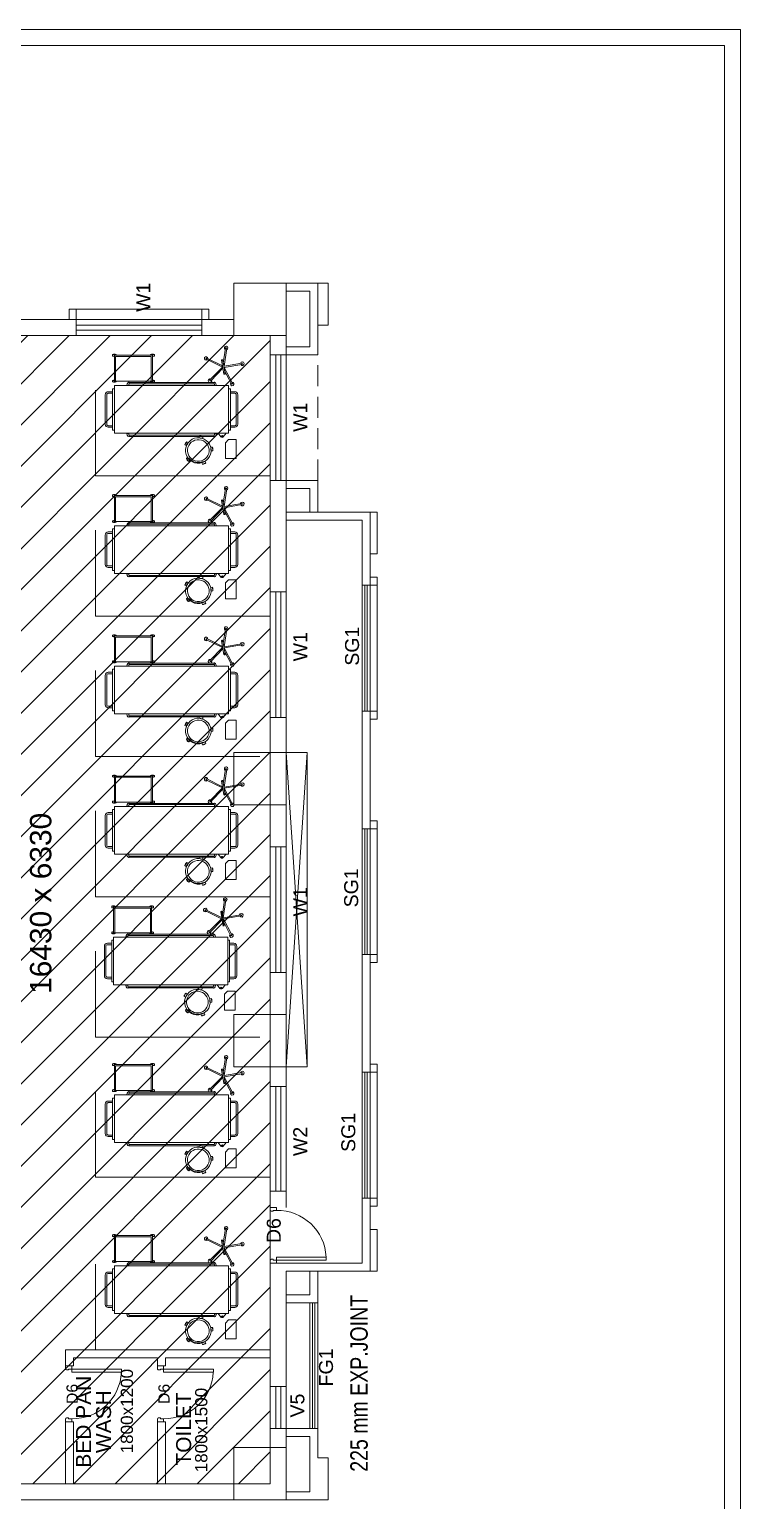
# Model space of a CAD drawing. Extents: x 3552052 to 4102982, y -707811 to -630695.
# Drawn here: x 3586954 to 3597133, y -696853 to -675800 of the extents above; entities that cross this region are included whole.
import ezdxf
from ezdxf.enums import TextEntityAlignment as Align

# ---------------------------------------------------------------- set-up
doc = ezdxf.new("R2010")
doc.units = 0
doc.header["$LTSCALE"] = 6
doc.header["$MEASUREMENT"] = 0
doc.linetypes.add('HIDDEN', pattern=[0.375, 0.25, -0.125])
doc.layers.get('0').update_dxf_attribs({"linetype": 'CONTINUOUS', "lineweight": 0})
for name, color, linetype, lineweight in [('Bed', 33, 'CONTINUOUS', 0), ('D.F', 251, 'CONTINUOUS', 0), ('DOOR', 44, 'CONTINUOUS', 0), ('WALL', 8, 'CONTINUOUS', 0)]:
    doc.layers.add(name, color=color, linetype=linetype, lineweight=lineweight)
doc.styles.add('ARI', font='arial.ttf')
doc.styles.add('ARIAL', font='arial.ttf')
doc.linetypes.add('ZIGZAG', pattern='A,0.0001,-0.2,[131,ltypeshp.shx,S=0.2,R=0,X=-0.2,Y=0],-0.4,[131,ltypeshp.shx,S=0.2,R=180,X=0.2,Y=0],-0.2', length=0.8001)

# ---------------------------------------------------------------- blocks, each defined once
blk = doc.blocks.new('A$C6969112B')
at = {"layer": 'Bed', "color": 8}
for p, q in [((1421, 1704), (1464, 1956)), ((1438, 1701), (1481, 1953)), ((387, 1872), (116, 1872)), ((116, 1872), (116, 1719)), ((343, 1719), (116, 1719)), ((343, 1719), (387, 1762)), ((387, 1872), (387, 1762)), ((428, 1689), (478, 1729)), ((478, 1766), (1160, 1766)), ((478, 131), (478, 1766)), ((521, 1793), (1116, 1793)), ((521, 1766), (521, 1793)), ((1116, 1766), (1116, 1793)), ((1160, 131), (1160, 1766)), ((1374, 1709), (1186, 1807)), ((1421, 1704), (1194, 1823)), ((1409, 1685), (1229, 1510)), ((1324, 1707), (1324, 1710)), ((1329, 1699), (1522, 1666)), ((1332, 1716), (1525, 1683)), ((1340, 1697), (1343, 1714)), ((1438, 1701), (1691, 1738)), ((1483, 1690), (1694, 1721)), ((1512, 1667), (1515, 1685)), ((229, 1539), (227, 1517)), ((227, 1517), (279, 1511)), ((229, 1539), (281, 1533)), ((281, 1533), (279, 1511)), ((428, 1654), (478, 1615)), ((432, 1559), (432, 1557)), ((434, 343), (434, 1557)), ((451, 343), (451, 1557)), ((453, 1559), (453, 1557)), ((476, 1595), (476, 1561)), ((1162, 1595), (1162, 1561)), ((1185, 1559), (1185, 1557)), ((1186, 343), (1186, 1557)), ((1204, 343), (1204, 1557)), ((1205, 1559), (1205, 1557)), ((1425, 1676), (1242, 1497)), ((1425, 1676), (1538, 1447)), ((1443, 1679), (1554, 1454)), ((1530, 1671), (1531, 1675)), ((55, 1439), (34, 1391)), ((54, 1382), (34, 1391)), ((75, 1430), (54, 1382)), ((75, 1430), (55, 1439)), ((72, 1402), (64, 1406)), ((429, 1399), (408, 1396)), ((408, 1396), (414, 1344)), ((436, 1347), (414, 1344)), ((429, 1399), (436, 1347)), ((76, 1196), (91, 1212)), ((116, 1161), (76, 1196)), ((130, 1178), (91, 1212)), ((120, 1198), (114, 1191)), ((116, 1161), (130, 1178)), ((347, 1187), (301, 1160)), ((313, 1141), (301, 1160)), ((358, 1168), (313, 1141)), ((358, 1168), (347, 1187)), ((1234, 703), (1212, 703)), ((1212, 703), (1212, 650)), ((1223, 650), (1212, 650)), ((1223, 131), (1223, 676)), ((1223, 676), (1594, 676)), ((1223, 659), (1577, 659)), ((1234, 703), (1234, 676)), ((1577, 659), (1577, 148)), ((1605, 703), (1583, 703)), ((1583, 703), (1583, 676)), ((1594, 676), (1594, 131)), ((1605, 650), (1594, 650)), ((1605, 703), (1605, 650)), ((432, 340), (432, 343)), ((453, 340), (453, 343)), ((476, 304), (476, 339)), ((1162, 304), (1162, 339)), ((1185, 340), (1185, 343)), ((1205, 340), (1205, 343)), ((1160, 131), (478, 131)), ((521, 105), (521, 131)), ((1116, 105), (521, 105)), ((1116, 105), (1116, 131)), ((1223, 157), (1212, 157)), ((1212, 157), (1212, 105)), ((1234, 105), (1212, 105)), ((1577, 148), (1223, 148)), ((1594, 131), (1223, 131)), ((1234, 131), (1234, 105)), ((1583, 131), (1583, 105)), ((1605, 105), (1583, 105)), ((1605, 157), (1594, 157)), ((1605, 157), (1605, 105))]:
    blk.add_line(p, q, dxfattribs=at)
for points in [[(565, 1793), (565, 1854, -0.414214), (608, 1897), (1029, 1897, -0.414214), (1073, 1854), (1073, 1793)], [(587, 1793), (587, 1854, -0.414214), (608, 1875), (1029, 1875, -0.414214), (1051, 1854), (1051, 1793)], [(476, 1593), (451, 1585, 0.318781), (430, 1563), (430, 1559), (455, 1559), (455, 1563), (476, 1563)], [(1162, 1593), (1186, 1585, -0.318781), (1208, 1563), (1208, 1559), (1182, 1559), (1182, 1563), (1162, 1563)], [(476, 307), (451, 314, -0.318781), (430, 336), (430, 340), (455, 340), (455, 336), (476, 336)], [(1162, 307), (1186, 314, 0.318781), (1208, 336), (1208, 340), (1182, 340), (1182, 336), (1162, 336)], [(1073, 105), (1073, 44, -0.414214), (1029, 0), (608, 0, -0.414214), (565, 44), (565, 105)], [(1051, 105), (1051, 44, -0.414214), (1029, 22), (608, 22, -0.414214), (587, 44), (587, 105)]]:
    blk.add_lwpolyline(points, format="xyb", dxfattribs=at)
for points in [[(432, 1557), (453, 1557)], [(476, 1595), (478, 1595)], [(476, 1561), (478, 1561)], [(1162, 1595), (1160, 1595)], [(1162, 1561), (1160, 1561)], [(1205, 1557), (1185, 1557)], [(432, 343), (453, 343)], [(476, 339), (478, 339)], [(476, 304), (478, 304)], [(1162, 339), (1160, 339)], [(1162, 304), (1160, 304)], [(1205, 343), (1185, 343)]]:
    blk.add_lwpolyline(points, dxfattribs=at)
blk.add_circle((435, 1672), 9.27, dxfattribs=at)
for centre, radius, start, end in [((441, 1672), 21.4, 125.427, 234.573), ((1289, 676), 80.7, 161.0754, 198.9246), ((1158, 676), 80.7, 0, 18.9246), ((1660, 676), 80.7, 161.0754, 180), ((1529, 676), 80.7, 341.0754, 18.9246), ((1289, 131), 80.7, 161.0754, 198.9246), ((1158, 131), 80.7, 341.0754, 0), ((1660, 131), 80.7, 180, 198.9246), ((1529, 131), 80.7, 341.0754, 18.9246)]:
    blk.add_arc(centre, radius, start, end, dxfattribs=at)
at = {"layer": 'Bed', "color": 8, "extrusion": (0, 0, -1)}
for centre, major_axis, start_param, end_param in [((1474, 1962), (18.5, 18.5), 2.86537, 8.468881), ((1471, 1955), (4.94, 4.94), 4.096329, 5.660611), ((1427, 1691), (194, 194), -0.622575, -0.609545), ((1474, 1954), (4.94, 4.94), -0.609545, 0.954736), ((1184, 1818), (18.5, 18.5), 1.608733, 7.212244), ((1189, 1814), (4.94, 4.94), 2.839692, 4.403974), ((1427, 1691), (194, 194), 4.403974, 4.417003), ((1191, 1817), (4.94, 4.94), 4.417003, 5.981285), ((1331, 1705), (4.94, 4.94), 2.525533, 4.096329), ((1331, 1709), (4.94, 4.94), 4.096329, 5.667125), ((1699, 1730), (18.5, 18.5), 4.122007, 9.725518), ((1692, 1731), (4.94, 4.94), -0.930219, 0.634062), ((1693, 1728), (4.94, 4.94), 0.647092, 2.211374), ((1427, 1691), (-194, 194), 2.204859, 2.217888), ((232, 1332), (-182, 20), -0.000636, 6.282549), ((232, 1332), (-154, 17), -0.00023, 6.282955), ((261, 1590), (-57.1, 57.1), 3.707499, 4.368094), ((247, 1460), (-57.1, 57.1), 0.565907, 1.226501), ((1230, 1499), (18.5, 18.5), 0.352096, 5.955607), ((1234, 1505), (4.94, 4.94), 3.160366, 4.724648), ((1427, 1691), (-194, 194), 4.718133, 4.731162), ((1237, 1502), (4.94, 4.94), 1.583055, 3.147337), ((1523, 1672), (4.94, 4.94), 0.954736, 2.525533), ((1524, 1676), (4.94, 4.94), -0.61606, 0.954736), ((114, 1384), (-57.1, 57.1), 5.588367, 6.248962), ((232, 1332), (-123, 123), 4.624291, 5.911682), ((-5, 1437), (-57.1, 57.1), 2.446775, 3.107369), ((487, 1380), (-57.1, 57.1), 5.038602, 5.699197), ((357, 1363), (-57.1, 57.1), 1.897009, 2.557604), ((1549, 1444), (18.5, 18.5), -0.904541, 4.69897), ((1544, 1450), (4.94, 4.94), 1.903729, 3.468011), ((1427, 1691), (194, 194), 1.8907, 1.903729), ((1547, 1451), (4.94, 4.94), 0.326418, 1.8907), ((146, 1236), (-57.1, 57.1), 4.308534, 4.969129), ((61, 1137), (-57.1, 57.1), 1.166941, 1.827536), ((363, 1107), (-57.1, 57.1), 6.205277, 6.865872), ((296, 1220), (-57.1, 57.1), 3.063684, 3.724279)]:
    blk.add_ellipse(centre, major_axis=major_axis, ratio=1, start_param=start_param, end_param=end_param, dxfattribs=at)
blk = doc.blocks.new('1000')
at = {"layer": 'DOOR'}
for p, q in [((0, -111, 0), (0, 0)), ((0, 0), (55, 0, 0)), ((945, 0, 0), (945, -2, 0)), ((1000, 0), (945, 0, 0)), ((1000, -111, 0), (1000, 0)), ((55, -111, 0), (0, -111, 0)), ((55, 0, 0), (55, -3, 0)), ((70, -55, 0), (55, -55, 0)), ((55, -55, 0), (55, -111, 0)), ((55, -111, 0), (55, -1001, 0)), ((111, -111, 0), (55, -111, 0)), ((70, -15, 0), (68, -15, 0)), ((70, -15, 0), (70, -55, 0)), ((111, -1001, 0), (111, -111, 0)), ((930, -15, 0), (930, -55, 0)), ((930, -15, 0), (932, -15, 0)), ((930, -55, 0), (945, -55, 0)), ((945, -55, 0), (945, -111, 0)), ((945, -111, 0), (1000, -111, 0)), ((55, -1001, 0), (111, -1001, 0))]:
    blk.add_line(p, q, dxfattribs=at)
for centre, start_param, end_param in [((55, -15, 0), 3.926897, 5.497693), ((945, -15, 0), -0.785492, 0.785304)]:
    blk.add_ellipse(centre, major_axis=(-8.84, 8.84, 0), ratio=1, start_param=start_param, end_param=end_param, dxfattribs=at)
at = {"layer": 'DOOR', "color": 145}
blk.add_ellipse((71, -128, 0), major_axis=(597, 637, 0), ratio=0.999944, start_param=3.940126, end_param=5.484659, dxfattribs=at)

msp = doc.modelspace()

# ---------------------------------------------------------------- hatches: boundary and pattern name
at = {"layer": 'D.F', "linetype": 'ByBlock'}
h = msp.add_hatch(dxfattribs=at)
h.set_pattern_fill('ANSI31', color=256, scale=3333, style=0)
h.set_pattern_definition([(45, (547718.27, 37321.77), (-294.59836, 294.59836), [])])
h.paths.add_polyline_path([(3584070.5, -680181.9), (3590400.5, -680181.9), (3590400.5, -696611.9), (3584070.5, -696611.9)])

# ---------------------------------------------------------------- linework, layer by layer
for points in [[(3597133.3, -675799.9), (3597133.3, -707811.3), (3552052.1, -707811.3), (3552052.1, -675799.9)], [(3596901.5, -676031.7), (3596901.5, -707579.5), (3552284, -707579.5), (3552284, -676031.7)]]:
    msp.add_lwpolyline(points, close=True)
for p, q in [((3590630.5, -679431.9), (3591230.5, -679431.9)), ((3590630.5, -679546.9), (3590965.5, -679546.9)), ((3590965.5, -680341.5, -188437.6), (3590965.5, -679546.9, -101230.8)), ((3591080.5, -680456.5, -188437.6), (3591080.5, -679431.9, -101230.8)), ((3591230.5, -680031.9, -152397.2), (3591230.5, -679431.9, -101230.8)), ((3591080.5, -680031.9), (3591230.5, -680031.9)), ((3590630.5, -680341.5, -87206.9), (3590965.5, -680341.5, -169035.1)), ((3590630.5, -680456.5, -87206.9), (3591080.5, -680456.5, -188437.6)), ((3590630.5, -682256.9, 4.1), (3591080.5, -682256.9, -101226.7)), ((3591080.5, -682706.9, -101228.5), (3591080.5, -682256.9, -101226.7)), ((3590630.5, -682371.9, 4.1), (3590965.5, -682371.9, -81824.1)), ((3590965.5, -682706.9, -101228.4), (3590965.5, -682371.9, -101226.7)), ((3590630.5, -682706.9, -101230.8), (3591830.5, -682706.9, -101230.8)), ((3591830.5, -682706.9), (3591830.5, -693571.9)), ((3590630.5, -682821.9, -101230.8), (3591715.5, -682821.9, -101230.8)), ((3591715.5, -682821.9), (3591715.5, -693456.9)), ((3590400.5, -693456.9, -101230.8), (3591715.5, -693456.9, -101230.8)), ((3590630.5, -693571.9, -101230.8), (3591830.5, -693571.9, -101230.8)), ((3590965.5, -693571.9, -101228.4), (3590965.5, -693906.9, -101226.7)), ((3591080.5, -693571.9, -101228.5), (3591080.5, -694021.9, -101226.7)), ((3590630.5, -693906.9, 4.1), (3590965.5, -693906.9, -81824.1)), ((3590630.5, -694021.9, 4.1), (3591080.5, -694021.9, -101226.7)), ((3590630.5, -695821.9, 4.1), (3591080.5, -695821.9, -101226.7)), ((3590630.5, -695936.9, 4.1), (3590965.5, -695936.9, -81824.1)), ((3590965.5, -696726.9, -101230.8), (3590965.5, -695936.9, -101226.7)), ((3591080.5, -696241.9, -101228.4), (3591080.5, -695821.9, -101226.7)), ((3591080.5, -696241.9, -101230.8), (3591230.5, -696241.9, -101230.8)), ((3591230.5, -696841.9, -253628), (3591230.5, -696241.9, -202461.5)), ((3590630.5, -696726.9, -101230.8), (3590965.5, -696726.9, -101230.8)), ((3590630.5, -696841.9, -101230.8), (3591080.5, -696841.9, -101230.8)), ((3591080.5, -696841.9, -101230.8), (3591230.5, -696841.9, -101230.8))]:
    msp.add_line(p, q, dxfattribs=at)
at = {"layer": 'D.F', "color": 8, "linetype": 'ByBlock'}
for p, q in [((3589420.5, -679801.9, -101230.8), (3587620.5, -679801.9, -101230.8)), ((3591930.5, -683754), (3591930.5, -685554)), ((3591930.5, -687239.4), (3591930.5, -689039.4)), ((3591930.5, -690724.4), (3591930.5, -692524.4))]:
    msp.add_line(p, q, dxfattribs=at)
at = {"layer": 'D.F', "color": 7, "lineweight": 0}
for p, q in [((3589880.5, -679951.9), (3584590.5, -679951.9)), ((3589880.5, -680181.9), (3584590.5, -680181.9)), ((3590400.5, -686147), (3590400.5, -680181.9)), ((3590630.5, -686147), (3590630.5, -680181.9)), ((3590400.5, -689896.9), (3590400.5, -686896.9)), ((3590630.5, -689896.9), (3590630.5, -686896.9)), ((3590400.5, -690647), (3590400.5, -692656.9)), ((3590630.5, -690647), (3590630.5, -692656.9)), ((3590400.5, -693456.9), (3590400.5, -696092)), ((3590630.5, -693571.9), (3590630.5, -696092)), ((3587470.5, -694926.9), (3587470.5, -694696.9)), ((3590400.5, -694696.9), (3587470.5, -694696.9)), ((3587585.5, -694926.9), (3587470.5, -694926.9)), ((3587585.5, -694926.9), (3587585.5, -694811.9)), ((3588785.5, -694811.9), (3587585.5, -694811.9)), ((3588785.5, -694926.9), (3588785.5, -694811.9)), ((3588900.5, -694926.9), (3588785.5, -694926.9)), ((3588900.5, -694926.9), (3588900.5, -694811.9)), ((3590400.5, -694811.9), (3588900.5, -694811.9)), ((3587585.5, -695726.9), (3587470.5, -695726.9)), ((3587470.5, -696611.9), (3587470.5, -695726.9)), ((3587585.5, -696611.9), (3587585.5, -695726.9)), ((3588900.5, -695726.9), (3588785.5, -695726.9)), ((3588785.5, -696611.9), (3588785.5, -695726.9)), ((3588900.5, -696611.9), (3588900.5, -695726.9)), ((3584590.5, -696611.9), (3589880.5, -696611.9)), ((3584590.5, -696841.9), (3589880.5, -696841.9))]:
    msp.add_line(p, q, dxfattribs=at)
at = {"layer": 'D.F', "linetype": 'HIDDEN', "ltscale": 200}
for p, q in [((3591080.5, -682706.9, -101230.8), (3591080.5, -680456.5, -101230.8)), ((3591080.5, -694021.9, -101226.7), (3591080.5, -695821.9, -101226.7))]:
    msp.add_line(p, q, dxfattribs=at)
at = {"layer": 'D.F', "color": 7, "linetype": 'ByBlock'}
for p, q in [((3591830.5, -683754, -101230.8), (3591715.5, -683754)), ((3591830.5, -687239.4, -101230.8), (3591715.5, -687239.4)), ((3591830.5, -692524.4, -101230.8), (3591715.5, -692524.4))]:
    msp.add_line(p, q, dxfattribs=at)
at = {"layer": 'D.F'}
for points in [[(3589880.5, -680181.9), (3590630.5, -680181.9), (3590630.5, -679431.9), (3589880.5, -679431.9)], [(3589880.5, -686897), (3590630.5, -686897), (3590630.5, -686147), (3589880.5, -686147)], [(3589880.5, -689897), (3590630.5, -689897), (3590630.5, -690647), (3589880.5, -690647)], [(3590630.5, -696092), (3590630.5, -696842), (3589880.5, -696842), (3589880.5, -696092)]]:
    msp.add_lwpolyline(points, close=True, dxfattribs=at)
at = {"layer": 'D.F', "linetype": 'ByBlock'}
for points, elevation in [([(3587620.5, -679951.9), (3587620.5, -679801.9), (3587520.5, -679801.9), (3587520.5, -679951.9)], -101230.8), ([(3589520.5, -679951.9), (3589520.5, -679801.9), (3589420.5, -679801.9), (3589420.5, -679951.9)], -101230.8), ([(3591830.5, -683754), (3591930.5, -683754), (3591930.5, -683639), (3591830.5, -683639)], -101230.8), ([(3590930.5, -686147), (3590630.5, -690647)], 27934.8), ([(3590930.5, -690647), (3590630.5, -686147)], 27934.8), ([(3591830.5, -687239.4), (3591930.5, -687239.4), (3591930.5, -687124.4), (3591830.5, -687124.4)], -101230.8), ([(3591830.5, -692639.4), (3591930.5, -692639.4), (3591930.5, -692524.4), (3591830.5, -692524.4)], -101230.8)]:
    msp.add_lwpolyline(points, dxfattribs=dict(at, elevation=elevation))
at = {"layer": 'D.F', "linetype": 'Continuous'}
for points in [[(3587620.5, -679951.9), (3587620.5, -680181.9), (3589420.5, -680181.9), (3589420.5, -679951.9)], [(3587620.5, -680031.9), (3587620.5, -680101.9), (3589420.5, -680101.9), (3589420.5, -680031.9)], [(3591790.5, -683754), (3591755.5, -683754), (3591755.5, -685554), (3591790.5, -685554)], [(3590630.5, -685647), (3590400.5, -685647), (3590400.5, -683847), (3590630.5, -683847)], [(3590550.5, -685647), (3590480.5, -685647), (3590480.5, -683847), (3590550.5, -683847)], [(3591790.5, -687239.4), (3591755.5, -687239.4), (3591755.5, -689039.4), (3591790.5, -689039.4)], [(3590630.5, -689296.9), (3590400.5, -689296.9), (3590400.5, -687496.9), (3590630.5, -687496.9)], [(3590550.5, -689296.9), (3590480.5, -689296.9), (3590480.5, -687496.9), (3590550.5, -687496.9)], [(3591790.5, -690724.4), (3591755.5, -690724.4), (3591755.5, -692524.4), (3591790.5, -692524.4)], [(3590630.5, -692426.9), (3590400.5, -692426.9), (3590400.5, -690926.9), (3590630.5, -690926.9)], [(3590550.5, -692426.9), (3590480.5, -692426.9), (3590480.5, -690926.9), (3590550.5, -690926.9)]]:
    msp.add_lwpolyline(points, close=True, dxfattribs=at)
for points, elevation in [([(3590630.5, -680456.9), (3590400.5, -680456.9), (3590400.5, -682256.9), (3590630.5, -682256.9)], 4.1), ([(3590550.5, -680456.9), (3590480.5, -680456.9), (3590480.5, -682256.9), (3590550.5, -682256.9)], 4.1), ([(3591040.5, -694021.9), (3591005.5, -694021.9), (3591005.5, -695821.9), (3591040.5, -695821.9)], -101227.2), ([(3590400.5, -695821.9), (3590630.5, -695821.9), (3590630.5, -695221.9), (3590400.5, -695221.9)], 4.1), ([(3590400.5, -695821.9), (3590630.5, -695821.9), (3590630.5, -695221.9), (3590400.5, -695221.9)], 4.1), ([(3590480.5, -695821.9), (3590550.5, -695821.9), (3590550.5, -695221.9), (3590480.5, -695221.9)], 4.1), ([(3590480.5, -695821.9), (3590550.5, -695821.9), (3590550.5, -695221.9), (3590480.5, -695221.9)], 4.1)]:
    msp.add_lwpolyline(points, close=True, dxfattribs=dict(at, elevation=elevation))
at = {"layer": 'D.F', "linetype": 'ZIGZAG', "ltscale": 10, "flags": 128}
for points in [[(3590400.5, -682189.4), (3587901, -682189.4), (3587901, -680960.6)], [(3590400.5, -684196.9), (3587901, -684196.9), (3587901, -682968.1)], [(3590250.5, -686204.4), (3587901, -686204.4), (3587901, -684975.6)], [(3590400.5, -688211.9), (3587901, -688211.9), (3587901, -686983.1)], [(3590250.5, -690219.4), (3587901, -690219.4), (3587901, -688990.6)], [(3590400.5, -692222.9), (3587901, -692226.9), (3587901, -690998.1)], [(3590400.5, -694696.9), (3587901, -694696.9), (3587901, -693468.1)]]:
    msp.add_lwpolyline(points, dxfattribs=at)
at = {"layer": 'D.F', "color": 7, "linetype": 'ByBlock'}
for points, elevation in [([(3591830.5, -682706.9), (3591930.5, -682706.9), (3591930.5, -683306.5), (3591830.5, -683306.5)], -202461.5), ([(3591830.5, -692971.9), (3591930.5, -692971.9), (3591930.5, -693571.9), (3591830.5, -693571.9)], -101230.8)]:
    msp.add_lwpolyline(points, dxfattribs=dict(at, elevation=elevation))
at = {"layer": 'D.F', "linetype": 'ByBlock'}
for points in [[(3591715.5, -683754), (3591715.5, -685554), (3591830.5, -685554), (3591830.5, -683754)], [(3591715.5, -687239.4), (3591715.5, -689039.4), (3591830.5, -689039.4), (3591830.5, -687239.4)], [(3591715.5, -690724.4), (3591715.5, -692524.4), (3591830.5, -692524.4), (3591830.5, -690724.4)]]:
    msp.add_lwpolyline(points, close=True, dxfattribs=at)
for points in [[(3591830.5, -683754), (3591930.5, -683754), (3591930.5, -683639), (3591830.5, -683639)], [(3591830.5, -685669), (3591930.5, -685669), (3591930.5, -685554), (3591830.5, -685554)], [(3591830.5, -687239.4), (3591930.5, -687239.4), (3591930.5, -687124.4), (3591830.5, -687124.4)], [(3591830.5, -689154.4), (3591930.5, -689154.4), (3591930.5, -689039.4), (3591830.5, -689039.4)], [(3591830.5, -690724.4), (3591930.5, -690724.4), (3591930.5, -690609.4), (3591830.5, -690609.4)], [(3591830.5, -692639.4), (3591930.5, -692639.4), (3591930.5, -692524.4), (3591830.5, -692524.4)]]:
    msp.add_lwpolyline(points, dxfattribs=at)
at = {"layer": 'D.F', "color": 6, "linetype": 'ByBlock', "elevation": 27934.8}
msp.add_lwpolyline([(3590630.5, -690647), (3590630.5, -686147), (3590930.5, -686147), (3590930.5, -690647)], close=True, dxfattribs=at)
at = {"layer": 'D.F', "linetype": 'ByBlock', "elevation": -101227.2}
msp.add_lwpolyline([(3590965.5, -694021.9), (3590965.5, -695821.9), (3591080.5, -695821.9), (3591080.5, -694021.9)], close=True, dxfattribs=at)
at = {"layer": 'WALL', "linetype": 'ByBlock'}
msp.add_lwpolyline([(3584070.5, -680181.9), (3590400.5, -680181.9), (3590400.5, -696611.9), (3584070.5, -696611.9)], close=True, dxfattribs=at)

# ---------------------------------------------------------------- block references
at = {"layer": 'D.F', "xscale": -1, "rotation": 270}
for p in [(3588039.2, -682057.5), (3588039.2, -684065), (3588039.2, -686072.5), (3588039.2, -688080), (3588026.1, -689951.4), (3588039.2, -692208.8), (3588039.2, -694655.3)]:
    msp.add_blockref('A$C6969112B', p, dxfattribs=at)
at = {"layer": 'D.F', "linetype": 'Continuous'}
for p, xscale, yscale, zscale, rotation in [((3590400.5, -693456.9, -101230.8), 0.79999999841677, 0.79999999841677, 0.79999999841677, 90.0000132735122), ((3587470.5, -694926.9), -0.799999998882432, 0.7999999986495823, 0.7999999999883585, 89.99998672648772), ((3588785.5, -694926.9), -0.799999998882432, 0.7999999986495823, 0.7999999999883585, 89.99998672648772)]:
    msp.add_blockref('1000', p, dxfattribs=dict(at, xscale=xscale, yscale=yscale, zscale=zscale, rotation=rotation))

# ---------------------------------------------------------------- texts
at = {"layer": 'D.F', "style": 'ARIAL', "width": 1}
for s, height, p in [('W1', 200, (3588684.7, -679841.9)), ('W1', 200, (3590929.9, -681559.3, 4.1)), ('W1', 200, (3590929.9, -684843.8)), ('SG1', 200, (3591671.6, -684905.7)), ('SG1', 200, (3591659.2, -688364.1)), ('W1', 200, (3590929.9, -688493.6)), ('SG1', 200, (3591618.1, -691863.8)), ('W2', 200, (3590929.9, -691923.6)), ('D6', 200, (3590550.7, -693167.9, -202461.5)), ('FG1', 200, (3591299, -695220.4)), ('D6', 161.2, (3587645.7, -695471.4)), ('D6', 161.2, (3588960.7, -695471.4)), ('V5', 200, (3590889, -695664.6, 4.1)), ('V5', 200, (3590889, -695664.6, 4.1))]:
    msp.add_text(s, height=height, rotation=90, dxfattribs=at).set_placement(p)
at = {"layer": 'D.F', "linetype": 'Continuous', "style": 'ARIAL'}
msp.add_text('16430 x 6330', height=306.13, rotation=90, dxfattribs=at).set_placement((3587267.6, -688306.8), align=Align.CENTER)
at = {"layer": 'D.F', "style": 'ARI', "width": 0.8}
msp.add_text('225 mm EXP.JOINT', height=250, rotation=90, dxfattribs=at).set_placement((3591871.5, -696441.1, 101230.8), align=Align.BOTTOM_LEFT)
at = {"layer": 'D.F', "linetype": 'Continuous', "style": 'ARIAL'}
for s, p in [('BED PAN', (3587897.3, -695724.6, 0)), ('WASH', (3588186.4, -695724.6, 0)), ('TOILET', (3589332.3, -695828.6, 101230.8))]:
    msp.add_text(s, height=214.29, rotation=90, dxfattribs=at).set_placement(p, align=Align.BOTTOM_CENTER)
for s, p in [('1800x1200', (3588261.1, -695574, 0)), ('1800x1500', (3589325.7, -695844.5, 101230.8))]:
    msp.add_text(s, height=175, rotation=90, dxfattribs=at).set_placement(p, align=Align.TOP_CENTER)

doc.saveas('drawing.dxf')
